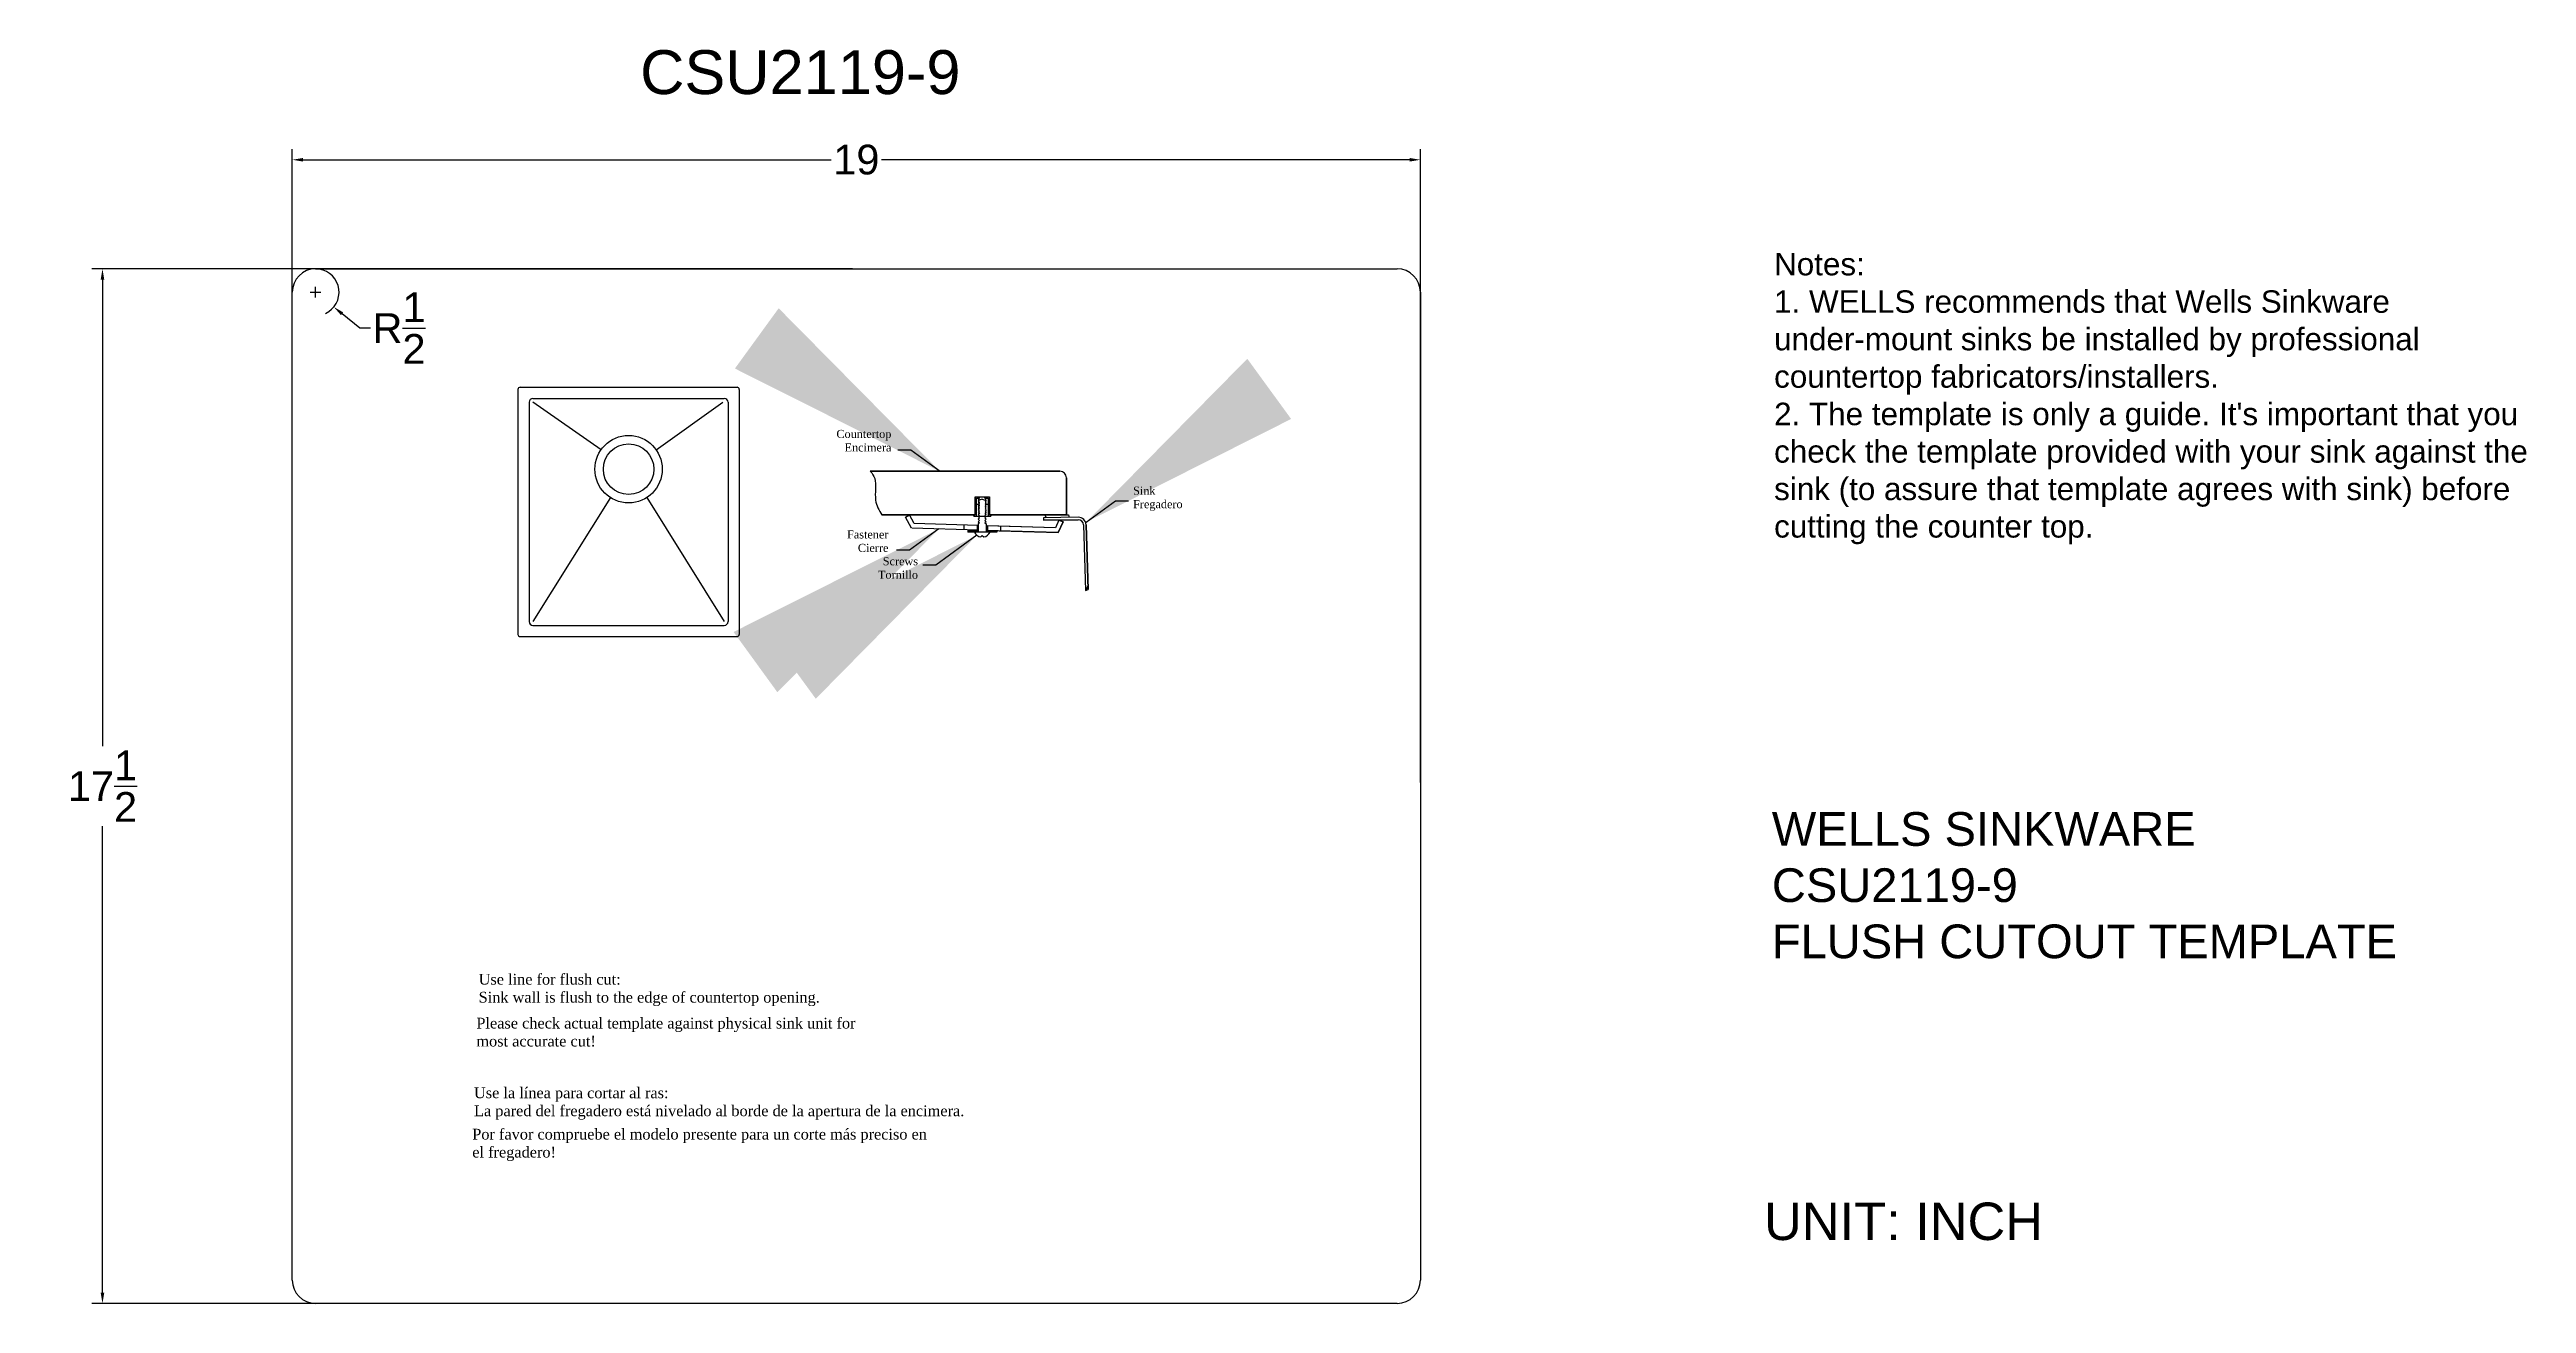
# Model space of a CAD drawing. Header units: inches. Extents: x -2.2 to 39.5, y 0 to 21.1.
import ezdxf

# ---------------------------------------------------------------- set-up
doc = ezdxf.new("R2010")
doc.units = ezdxf.units.IN
doc.header["$MEASUREMENT"] = 0
doc.layers.add('标注', color=2, linetype='Continuous')
doc.styles.get("Standard").update_dxf_attribs({"font": 'arial.ttf'})
doc.dimstyles.new('B', dxfattribs={"dimscale": 7.62, "dimtxt": 1.5, "dimasz": 1.5, "dimexe": 1, "dimexo": 0.3125, "dimgap": 0.3, "dimtad": 1, "dimdec": 1, "dimzin": 0, "dimdsep": 46, "dimtxsty": 'Standard', "dimcen": 0.045, "dimadec": 0, "dimazin": 0, "dimtfac": 1, "dimtdec": 4, "dimtofl": 0, "dimtmove": 0, "dimatfit": 3, "dimfxl": 1, "dimtolj": 1, "dimtzin": 0, "dimarcsym": 0})
doc.dimstyles.get("Standard").update_dxf_attribs({"dimtxt": 0.5, "dimasz": 0.18, "dimexe": 0.18, "dimexo": 0.0625, "dimgap": 0.09, "dimtad": 0, "dimtih": 1, "dimtoh": 1, "dimzin": 0, "dimdsep": 46, "dimlunit": 5, "dimtxsty": 'Standard', "dimcen": 0.09, "dimadec": 0, "dimazin": 0, "dimtfac": 1, "dimtofl": 0, "dimtmove": 0, "dimatfit": 3, "dimfxl": 1, "dimtolj": 1, "dimtzin": 0, "dimarcsym": 0})

# ---------------------------------------------------------------- blocks, each defined once
blk = doc.blocks.new('*D11')
at = {"color": 0, "lineweight": -2, "transparency": 16777216}
for p, q in [((11.321, 17.411), (-1.476, 17.411)), ((-1.296, 17.231), (-1.296, 9.385)), ((-1.296, 0.189), (-1.296, 8.035)), ((11.321, 0.009), (-1.476, 0.009))]:
    blk.add_line(p, q, dxfattribs=at)
at = {"color": 0, "transparency": 16777216}
for points in [[(-1.326, 17.231), (-1.266, 17.231), (-1.296, 17.411)], [(-1.326, 0.189), (-1.266, 0.189), (-1.296, 0.009)]]:
    blk.add_solid(points, dxfattribs=at)
at = {"layer": 'DEFPOINTS', "color": 0, "transparency": 16777216}
for p in [(11.384, 17.411), (-1.296, 0.009), (11.384, 0.009)]:
    blk.add_point(p, dxfattribs=at)
at = {"color": 0, "transparency": 16777216, "insert": (-1.296, 8.71), "char_height": 0.5, "attachment_point": 5}
blk.add_mtext('\\A1;17{\\H1x;\\S1/2;}', dxfattribs=at)
blk = doc.blocks.new('*D12')
at = {"color": 0, "lineweight": -2, "transparency": 16777216}
for p, q in [((1.896, 8.772), (1.896, 19.425)), ((2.076, 19.245), (10.959, 19.245)), ((20.692, 19.245), (11.809, 19.245)), ((20.872, 8.772), (20.872, 19.425))]:
    blk.add_line(p, q, dxfattribs=at)
at = {"color": 0, "transparency": 16777216}
for points in [[(2.076, 19.275), (2.076, 19.215), (1.896, 19.245)], [(20.692, 19.275), (20.692, 19.215), (20.872, 19.245)]]:
    blk.add_solid(points, dxfattribs=at)
at = {"layer": 'DEFPOINTS', "color": 0, "transparency": 16777216}
for p in [(20.872, 19.245), (1.896, 8.71), (20.872, 8.71)]:
    blk.add_point(p, dxfattribs=at)
at = {"color": 0, "transparency": 16777216, "insert": (11.384, 19.245), "char_height": 0.5, "attachment_point": 5}
blk.add_mtext('\\A1;19', dxfattribs=at)
blk = doc.blocks.new('*D13')
at = {"color": 0, "lineweight": -2, "transparency": 16777216}
for p, q in [((2.289, 16.927), (2.289, 17.107)), ((2.199, 17.017), (2.379, 17.017)), ((3.031, 16.414), (2.734, 16.655)), ((3.211, 16.414), (3.031, 16.414))]:
    blk.add_line(p, q, dxfattribs=at)
blk.add_arc((2.289, 17.017), 0.394, 294.6759, 80.9043, dxfattribs=at)
at = {"color": 0, "transparency": 16777216}
blk.add_solid([(2.753, 16.678), (2.715, 16.632), (2.595, 16.769)], dxfattribs=at)
at = {"layer": 'DEFPOINTS', "color": 0, "transparency": 16777216}
for p in [(2.289, 17.017), (2.595, 16.769)]:
    blk.add_point(p, dxfattribs=at)
at = {"color": 0, "transparency": 16777216, "insert": (3.691, 16.414), "char_height": 0.5, "attachment_point": 5}
blk.add_mtext('\\A1;R{\\H1x;\\S1/2;}', dxfattribs=at)

msp = doc.modelspace()

# ---------------------------------------------------------------- linework, layer by layer
for p, q in [((2.289, 17.411), (20.478, 17.411)), ((1.896, 0.403), (1.896, 17.017)), ((20.872, 17.017), (20.872, 0.403)), ((20.478, 0.009), (2.289, 0.009))]:
    msp.add_line(p, q)
at = {"color": 0}
for p, q in [((5.73, 15.42), (9.377, 15.42)), ((5.692, 15.382), (5.692, 11.263)), ((5.881, 15.168), (5.881, 11.477)), ((5.944, 15.231), (9.163, 15.231)), ((7.091, 14.369), (5.944, 15.168)), ((8.015, 14.369), (9.137, 15.168)), ((9.226, 15.168), (9.226, 11.477)), ((9.415, 15.382), (9.415, 11.263)), ((7.249, 13.563), (5.944, 11.477)), ((7.858, 13.562), (9.163, 11.477)), ((5.944, 11.414), (9.163, 11.414)), ((5.73, 11.225), (9.377, 11.225))]:
    msp.add_line(p, q, dxfattribs=at)
for radius in [0.567, 0.425]:
    msp.add_circle((7.553, 14.041), radius, dxfattribs=at)
for centre, start, end in [((2.289, 17.017), 90, 180), ((20.478, 17.017), 0, 90), ((2.289, 0.403), 180, 270), ((20.478, 0.403), 270, 0)]:
    msp.add_arc(centre, 0.394, start, end)
for centre, radius, start, end in [((5.73, 15.382), 0.0378, 90, 180), ((9.377, 15.382), 0.0378, 0, 90), ((5.944, 15.168), 0.063, 90, 180), ((9.163, 15.168), 0.063, 0, 90), ((5.73, 11.263), 0.0378, 180, 270), ((5.944, 11.477), 0.063, 180, 270), ((9.163, 11.477), 0.063, 270, 0), ((9.377, 11.263), 0.0378, 270, 0)]:
    msp.add_arc(centre, radius, start, end, dxfattribs=at)
at = {"layer": '标注', "color": 0, "ltscale": 3}
for p, q in [((11.618, 14.006), (14.808, 14.006)), ((14.808, 14.006), (11.618, 14.006)), ((14.918, 13.896), (14.918, 13.272)), ((14.918, 13.272), (14.918, 13.896)), ((13.38, 13.575), (13.38, 13.272)), ((13.38, 13.272), (13.38, 13.575)), ((13.38, 13.575), (13.462, 13.575)), ((13.38, 13.575), (13.622, 13.575)), ((13.402, 13.553), (13.455, 13.553)), ((13.402, 13.25), (13.402, 13.553)), ((13.402, 13.455), (13.449, 13.455)), ((13.451, 13.553), (13.435, 13.541)), ((13.435, 13.541), (13.451, 13.529)), ((13.501, 13.536), (13.435, 13.516)), ((13.451, 13.529), (13.435, 13.516)), ((13.435, 13.516), (13.451, 13.505)), ((13.451, 13.505), (13.435, 13.494)), ((13.435, 13.494), (13.453, 13.479)), ((13.453, 13.479), (13.435, 13.47)), ((13.435, 13.47), (13.453, 13.458)), ((13.453, 13.458), (13.435, 13.447)), ((13.435, 13.447), (13.454, 13.432)), ((13.454, 13.432), (13.435, 13.42)), ((13.435, 13.42), (13.453, 13.404)), ((13.453, 13.404), (13.435, 13.393)), ((13.435, 13.393), (13.453, 13.374)), ((13.453, 13.374), (13.435, 13.36)), ((13.435, 13.36), (13.453, 13.337)), ((13.453, 13.337), (13.435, 13.321)), ((13.455, 13.553), (13.455, 13.575)), ((13.462, 13.575), (13.622, 13.575)), ((13.501, 13.536), (13.567, 13.516)), ((13.546, 13.553), (13.546, 13.575)), ((13.546, 13.553), (13.6, 13.553)), ((13.567, 13.447), (13.548, 13.432)), ((13.548, 13.432), (13.567, 13.42)), ((13.567, 13.494), (13.549, 13.479)), ((13.549, 13.479), (13.567, 13.47)), ((13.567, 13.47), (13.549, 13.458)), ((13.549, 13.458), (13.567, 13.447)), ((13.567, 13.42), (13.549, 13.404)), ((13.549, 13.404), (13.567, 13.393)), ((13.567, 13.393), (13.549, 13.374)), ((13.549, 13.374), (13.567, 13.36)), ((13.567, 13.36), (13.549, 13.337)), ((13.549, 13.337), (13.567, 13.321)), ((13.551, 13.553), (13.567, 13.541)), ((13.567, 13.541), (13.551, 13.529)), ((13.551, 13.529), (13.566, 13.517)), ((13.567, 13.516), (13.551, 13.505)), ((13.551, 13.505), (13.567, 13.494)), ((13.553, 13.455), (13.6, 13.455)), ((13.6, 13.553), (13.6, 13.25)), ((13.622, 13.575), (13.622, 13.272)), ((13.622, 13.272), (13.622, 13.575)), ((13.38, 13.272), (11.815, 13.272)), ((11.815, 13.272), (13.38, 13.272)), ((12.21, 13.235), (12.277, 13.272)), ((12.311, 13.049), (12.21, 13.235)), ((12.358, 13.125), (12.277, 13.272)), ((13.435, 13.015), (12.318, 13.049)), ((13.435, 13.092), (12.358, 13.125)), ((13.192, 13.099), (13.192, 13.022)), ((13.259, 13.005), (13.259, 12.983)), ((13.435, 13.005), (13.259, 13.005)), ((13.744, 12.983), (13.259, 12.983)), ((13.358, 13.25), (13.358, 13.272)), ((13.358, 13.272), (13.38, 13.272)), ((13.358, 13.25), (13.401, 13.25)), ((13.402, 13.25), (13.601, 13.25)), ((13.413, 13.093), (13.413, 13.016)), ((13.424, 13.005), (13.424, 12.983)), ((13.435, 13.321), (13.456, 13.297)), ((13.456, 13.297), (13.435, 13.284)), ((13.435, 13.284), (13.456, 13.262)), ((13.456, 13.262), (13.435, 13.243)), ((13.435, 13.243), (13.456, 13.223)), ((13.456, 13.223), (13.435, 13.199)), ((13.435, 13.199), (13.456, 13.177)), ((13.456, 13.177), (13.435, 13.157)), ((13.435, 13.157), (13.456, 13.138)), ((13.456, 13.138), (13.435, 13.123)), ((13.435, 13.123), (13.435, 12.983)), ((13.501, 12.926), (13.476, 12.901)), ((13.501, 12.926), (13.526, 12.901)), ((13.567, 13.321), (13.546, 13.297)), ((13.546, 13.297), (13.567, 13.284)), ((13.567, 13.284), (13.546, 13.262)), ((13.546, 13.262), (13.567, 13.243)), ((13.567, 13.243), (13.546, 13.223)), ((13.546, 13.223), (13.567, 13.199)), ((13.567, 13.199), (13.546, 13.177)), ((13.546, 13.177), (13.567, 13.157)), ((13.567, 13.157), (13.546, 13.138)), ((13.546, 13.138), (13.567, 13.123)), ((13.567, 13.123), (13.567, 12.983)), ((14.731, 13.052), (13.567, 13.088)), ((14.78, 12.974), (13.567, 13.011)), ((13.744, 13.005), (13.567, 13.005)), ((13.578, 13.005), (13.578, 12.983)), ((14.731, 13.052), (13.589, 13.087)), ((13.589, 13.087), (13.589, 13.01)), ((13.589, 13.01), (14.78, 12.974)), ((13.601, 13.25), (13.644, 13.25)), ((13.622, 13.273), (13.644, 13.272)), ((14.918, 13.272), (13.622, 13.272)), ((13.622, 13.272), (14.918, 13.272)), ((13.622, 13.272), (13.644, 13.272)), ((13.644, 13.272), (13.644, 13.25)), ((13.744, 13.005), (13.744, 12.983)), ((13.81, 13.081), (13.81, 13.003)), ((14.417, 13.272), (14.953, 13.272)), ((15.114, 13.234), (14.529, 13.225)), ((15.114, 13.234), (14.529, 13.225)), ((14.529, 13.225), (14.53, 13.181)), ((14.53, 13.181), (15.114, 13.19)), ((15.114, 13.19), (14.53, 13.181)), ((14.556, 13.272), (14.577, 13.225)), ((14.791, 13.185), (14.731, 13.052)), ((14.791, 13.185), (14.731, 13.052)), ((14.861, 13.153), (14.78, 12.974)), ((14.78, 12.974), (14.861, 13.153)), ((14.791, 13.185), (14.861, 13.153)), ((14.861, 13.153), (14.791, 13.185)), ((14.953, 13.272), (14.962, 13.231)), ((15.204, 13.104), (15.239, 12.003)), ((15.204, 13.104), (15.239, 12.003)), ((15.248, 13.106), (15.282, 12.019)), ((15.282, 12.019), (15.248, 13.106)), ((15.281, 12.083), (15.239, 12.003)), ((15.239, 12.003), (15.282, 12.019))]:
    msp.add_line(p, q, dxfattribs=at)
for centre, radius, start, end in [((14.808, 13.896), 0.11, 0, 90), ((14.808, 13.896), 0.11, 0, 90), ((13.501, 13.045), 0.146, 205.085, 260.0888), ((13.501, 13.045), 0.146, 279.9112, 334.915), ((15.116, 13.101), 0.132, 1.8394, 90.8812), ((15.116, 13.101), 0.132, 1.8394, 90.8812), ((15.116, 13.101), 0.0882, 1.8394, 90.8812), ((15.116, 13.101), 0.0882, 1.8394, 90.8812)]:
    msp.add_arc(centre, radius, start, end, dxfattribs=at)
msp.add_open_spline([(11.618, 14.006), (11.653, 13.97), (11.739, 13.839), (11.666, 13.536), (11.76, 13.348), (11.815, 13.272)], degree=3, knots=[168.189031, 168.189031, 168.189031, 168.189031, 240.397049, 404.438544, 531.209788, 531.209788, 531.209788, 531.209788], dxfattribs=at)
msp.add_open_spline([(11.618, 14.006), (11.653, 13.97), (11.739, 13.839), (11.666, 13.536), (11.76, 13.348), (11.815, 13.272)], degree=3, knots=[168.189031, 168.189031, 168.189031, 168.189031, 240.397049, 404.438544, 531.209788, 531.209788, 531.209788, 531.209788], dxfattribs=at)

# ---------------------------------------------------------------- texts
at = {"color": 0}
msp.add_text('CSU2119-9', height=0.7382, dxfattribs=at).set_placement((7.747, 20.35))
at = {"color": 0, "attachment_point": 1}
for s, insert, char_height, width in [("{\\H2x;\\C4;Notes: \\P1. WELLS recommends that Wells Sinkware under-mount sinks be installed by professional countertop fabricators/installers. \\P2. The template is only a guide. It's important that you check the template provided with your sink against the sink (to assure that template agrees with sink) before cutting the counter top.}", (26.82, 17.679), 0.188976, 13.18793), ('{\\fBatang|b0|i0|c0|p18;Use line for flush cut:\\fBatang|b1|i0|c0|p18;\\P\\fBatang|b0|i0|c0|p18;Sink wall is flush to the edge of countertop opening.}', (5.031, 5.553), 0.18142, 14.81473), ('{\\fBatang|b0|i0|c0|p18;Please check actual template against physical sink unit for\\Pmost accurate cut!}', (4.993, 4.815), 0.18142, 14.81473), ('{\\fBatang|b0|i0|c0|p18;Use la línea para cortar al ras:\\PLa pared del fregadero está nivelado al borde de la apertura de la encimera.}', (4.953, 3.643), 0.18142, 14.81473), ('{\\fBatang|b0|i0|c0|p18;\\PPor favor compruebe el modelo presente para un corte más preciso en \\Pel fregadero!}', (4.924, 3.25), 0.18142, 14.81473)]:
    msp.add_mtext(s, dxfattribs=dict(at, insert=insert, char_height=char_height, width=width))
at = {"color": 7, "attachment_point": 1}
for s, insert, char_height, width in [('{\\C3;WELLS SINKWARE\\PCSU2119-9\\PFLUSH CUTOUT TEMPLATE}', (26.782, 8.273), 0.56693, 14.63296), ('{\\C3;UNIT: INCH}', (26.651, 1.706), 0.62992, 14.8679)]:
    msp.add_mtext(s, dxfattribs=dict(at, insert=insert, char_height=char_height, width=width))
at = {"layer": '标注', "color": 0, "ltscale": 3, "insert": (11.973, 14.337), "char_height": 0.13606, "attachment_point": 9}
msp.add_mtext('{\\fBatang|b0|i0|c0|p18;Countertop\\P\\C7;Encimera}', dxfattribs=at)
at = {"layer": '标注', "color": 0, "ltscale": 3, "char_height": 0.13606}
for s, insert, width, attachment_point in [('{\\fBatang|b0|i0|c0|p18;Sink\\PFregadero}', (16.038, 13.748), 1.32694, 1), ('{\\fBatang|b0|i0|c0|p18;Fastener\\PCierre}', (11.923, 12.647), 1.06823, 9), ('{\\fBatang|b0|i0|c0|p18;Screws Tornillo}', (12.421, 12.196), 0.92807, 9)]:
    msp.add_mtext(s, dxfattribs=dict(at, insert=insert, width=width, attachment_point=attachment_point))

# ---------------------------------------------------------------- dimensions: what is measured, and where the dimension line sits
dim = msp.add_linear_dim(base=(20.872, 19.245), p1=(1.896, 8.71), p2=(20.872, 8.71), dimstyle='Standard')
dim.commit()
dim.dimension.update_dxf_attribs({"geometry": '*D12', "text_midpoint": (11.384, 19.245)})
dim = msp.add_linear_dim(base=(-1.296, 0.009), p1=(11.384, 17.411), p2=(11.384, 0.009), angle=90, dimstyle='Standard')
dim.commit()
dim.dimension.update_dxf_attribs({"geometry": '*D11', "text_midpoint": (-1.296, 8.71)})
dim = msp.add_radius_dim(center=(2.289, 17.017), mpoint=(2.595, 16.769), dimstyle='Standard')
dim.commit()
dim.dimension.update_dxf_attribs({"geometry": '*D13', "text_midpoint": (3.691, 16.414), "dimtype": 164})

# ---------------------------------------------------------------- leaders
at = {"layer": '标注', "color": 0, "ltscale": 3}
for points in [[(12.792, 14.002, 45.413), (12.299, 14.36, 45.413), (12.08, 14.36, 45.413)], [(15.248, 13.149, 90.825), (15.741, 13.508, 90.825), (15.959, 13.508, 90.825)], [(13.412, 12.929, 45.413), (12.72, 12.425, 45.413), (12.501, 12.425, 45.413)], [(12.77, 13.035, 45.413), (12.277, 12.677, 45.413), (12.059, 12.677, 45.413)]]:
    msp.add_leader(points, dimstyle='B', override={"dimasz": 0.5, "dimgap": 0.3, "dimtad": 0}, dxfattribs=at)

doc.saveas('drawing.dxf')
